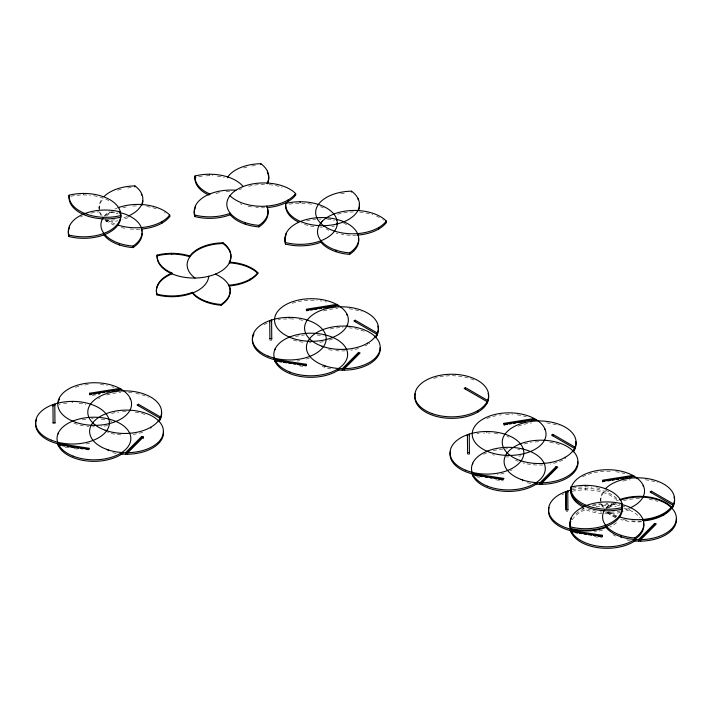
<?xml version="1.0" encoding="UTF-8"?>
<svg xmlns="http://www.w3.org/2000/svg" width="712" height="712" viewBox="0 0 712 712"><rect width="100%" height="100%" fill="white"/><g stroke="black" fill="none" stroke-linecap="round" stroke-linejoin="round"><path stroke-width="0.53" stroke-dasharray="3.56 2.67" d="M606.348 508.243L607.505 506.988A36.908 21.307 0 0 1 611.386 503.811M104.78 216.217L105.821 215.086A36.908 21.307 0 0 1 109.701 211.909M92.168 395.454L99.724 394.252M269.91 340.238L271.762 340.229M467.588 454.363L469.431 454.354L469.431 452.85M566.093 511.234L567.936 511.225M299.271 365.826L305.777 366.813M477.423 476.969L479.585 477.307M495.855 479.781L500.198 480.449M501.284 480.609L503.446 480.938M65.13 447.216L69.473 447.884M73.808 448.542L78.151 449.201M594.369 536.661L601.96 537.818M503.971 424.859L504.461 425.883M611.679 503.704L611.679 504.363M608.671 512.311L608.671 513.815M600.759 498.694L600.759 500.625M585.273 488.361L585.273 489.865M109.995 211.802L109.995 212.461A36.908 21.307 0 0 0 105.821 215.843M105.136 218.913A36.908 21.307 0 0 0 106.996 220.409L106.996 221.913A36.908 21.307 0 0 0 117.872 220.773M99.084 206.791L99.084 208.296M142.605 432.3A36.908 21.307 0 0 1 132.254 434.525M120.88 434.863A36.908 21.307 0 0 1 107.583 432.549M98.603 398.604A36.908 21.307 0 0 1 100.214 397.723M106.782 395.035A36.908 21.307 0 0 1 120.88 392.472M128.507 392.472A36.908 21.307 0 0 1 132.254 392.81M135.885 393.362A36.908 21.307 0 0 1 148.336 397.305M116.234 453.375A36.908 21.307 0 0 1 110.992 452.236M111.535 413.45A36.908 21.307 0 0 1 118.77 412.088M122.526 411.732A36.908 21.307 0 0 1 127.234 411.607M135.413 412.23A36.908 21.307 0 0 1 146.814 415.114M82.307 419.822A36.908 21.307 0 0 1 85.921 419.243M91.376 418.79A36.908 21.307 0 0 1 93.183 418.736M101.211 419.154A36.908 21.307 0 0 1 105.492 419.804M109.701 420.774A36.908 21.307 0 0 1 111.802 421.397M107.628 425.509A36.908 21.307 0 0 1 101.237 426.524M94.304 426.862A36.908 21.307 0 0 1 92.489 426.826M88.849 426.595A36.908 21.307 0 0 1 87.033 426.399M83.402 425.847A36.908 21.307 0 0 1 73.22 422.901M75.445 387.364A36.908 21.307 0 0 1 81.702 385.61M84.861 385.014A36.908 21.307 0 0 1 89.036 384.498M100.419 384.516A36.908 21.307 0 0 1 107.396 385.557M111.855 386.705A36.908 21.307 0 0 1 113.982 387.408M89.632 443.087A36.908 21.307 0 0 1 83.713 444.51M59.141 404.354A36.908 21.307 0 0 1 60.244 404.113M63.573 403.544A36.908 21.307 0 0 1 66.901 403.152M79.023 403.241A36.908 21.307 0 0 1 85.903 404.363M332.682 338.939A36.908 21.307 0 0 1 328.615 340.38M323.373 341.68A36.908 21.307 0 0 1 319.101 342.356M311.091 342.819A36.908 21.307 0 0 1 309.275 342.784M302.903 342.241A36.908 21.307 0 0 1 290.79 339.17M292.232 303.33A36.908 21.307 0 0 1 317.205 300.473M320.329 300.838A36.908 21.307 0 0 1 321.877 301.078M324.939 301.683A36.908 21.307 0 0 1 326.443 302.048M139.792 229.166A36.908 21.307 0 0 1 128.418 228.828M124.787 228.276A36.908 21.307 0 0 1 118.868 226.852M114.134 225.143A36.908 21.307 0 0 1 105.349 219.857M115.068 224.022A36.908 21.307 0 0 1 107.147 219.768M106.391 216.048A36.908 21.307 0 0 1 112.122 211.927M122.82 207.753A36.908 21.307 0 0 1 128.205 206.649M132.868 206.106A36.908 21.307 0 0 1 138.52 205.91M146.699 206.533A36.908 21.307 0 0 1 158.135 209.426M164.49 212.496A36.908 21.307 0 0 1 165.326 213.013M114.837 209.034A36.908 21.307 0 0 1 116.821 208.189M102.021 215.567A36.908 21.307 0 0 1 99.938 211.802M99.351 209.817A36.908 21.307 0 0 1 102.599 198.132M127.19 216.528A36.908 21.307 0 0 1 122.064 218.273M114.721 219.803A36.908 21.307 0 0 1 106.996 220.409M106.996 221.913A36.908 21.307 0 0 1 105.136 220.426M100.837 215.229A36.908 21.307 0 0 1 99.351 211.331M99.084 209.31A36.908 21.307 0 0 1 103.596 198.497M117.747 190.202A36.908 21.307 0 0 1 122.5 188.894M127.662 187.968A36.908 21.307 0 0 1 133.091 187.487M128.16 217.632A36.908 21.307 0 0 1 122.064 219.777M109.995 212.461A36.908 21.307 0 0 1 117.818 213.564M104.299 216.039A36.908 21.307 0 0 1 108.82 211.775M80.518 217.009A36.908 21.307 0 0 1 82.459 216.074M90.922 213.2A36.908 21.307 0 0 1 99.021 211.838M111.41 211.829A36.908 21.307 0 0 1 118.423 212.941M70.897 196.29A36.908 21.307 0 0 1 90.308 195.284M93.753 195.747A36.908 21.307 0 0 1 108.82 200.606M264.686 207.744A36.908 21.307 0 0 1 255.831 207.521M251.55 206.961A36.908 21.307 0 0 1 245.56 205.608M241.938 204.424A36.908 21.307 0 0 1 240.255 203.766M243.664 167.979A36.908 21.307 0 0 1 248.408 166.67M251.808 166.003A36.908 21.307 0 0 1 255.359 165.531M239.268 189.792A36.908 21.307 0 0 1 241.635 188.68M248.648 186.304A36.908 21.307 0 0 1 265.647 184.47M269.252 184.684A36.908 21.307 0 0 1 282.121 187.274M198.639 176.718A36.908 21.307 0 0 1 202.315 176.175M205.946 175.855A36.908 21.307 0 0 1 212.844 175.82M217.427 176.211A36.908 21.307 0 0 1 224.351 177.493M215.976 193.45A36.908 21.307 0 0 1 220.934 192.4M226.007 191.777A36.908 21.307 0 0 1 231.044 191.572M512.284 469.795A36.908 21.307 0 0 1 510.371 470.766M504.087 473.168A36.908 21.307 0 0 1 497.305 474.753M476.915 433.795A36.908 21.307 0 0 1 479.14 433.475M483.546 433.083A36.908 21.307 0 0 1 484.632 433.038M487.871 433.003A36.908 21.307 0 0 1 490.078 433.065M494.351 433.421A36.908 21.307 0 0 1 500.358 434.445M506.988 436.403A36.908 21.307 0 0 1 509.062 437.239M521.042 455.805A36.908 21.307 0 0 1 518.923 456.178M508.76 456.944A36.908 21.307 0 0 1 506.045 456.873M494.306 455.155A36.908 21.307 0 0 1 492.579 454.692M486.91 418.629A36.908 21.307 0 0 1 496.157 415.692M499.317 415.105A36.908 21.307 0 0 1 501.364 414.811M505.68 414.428A36.908 21.307 0 0 1 512.542 414.428M517.215 414.856A36.908 21.307 0 0 1 526.31 416.787M483.688 454.3A36.908 21.307 0 0 1 486.634 452.921M493.22 450.705A36.908 21.307 0 0 1 507.638 448.827M517.82 449.53A36.908 21.307 0 0 1 519.947 449.886M530.689 483.457A36.908 21.307 0 0 1 525.447 482.327M524.272 444.003A36.908 21.307 0 0 1 531.375 442.428M535.104 441.965A36.908 21.307 0 0 1 540.755 441.689M549.869 442.321A36.908 21.307 0 0 1 561.27 445.196M562.792 460.112A36.908 21.307 0 0 1 550.34 464.055M542.962 464.945A36.908 21.307 0 0 1 522.848 462.871M518.238 461.305A36.908 21.307 0 0 1 515.506 460.112M518.238 426.194A36.908 21.307 0 0 1 531.588 422.901M546.709 422.901A36.908 21.307 0 0 1 559.08 425.82M629.844 509.534A36.908 21.307 0 0 1 623.748 511.688M620.588 512.462A36.908 21.307 0 0 1 583.217 508.493M582.576 476.871A36.908 21.307 0 0 1 611.047 471.299M615.729 471.727A36.908 21.307 0 0 1 624.824 473.667M628.865 508.43A36.908 21.307 0 0 1 623.748 510.175M620.588 510.958A36.908 21.307 0 0 1 605.458 512.275M601.818 512.053A36.908 21.307 0 0 1 600.002 511.857M596.371 511.296A36.908 21.307 0 0 1 587.774 508.964M572.217 519.733A36.908 21.307 0 0 1 586.715 509.169M596.167 506.615A36.908 21.307 0 0 1 616.334 506.401M623.721 508.039A36.908 21.307 0 0 1 640.008 517.579M575.83 514.002A36.908 21.307 0 0 1 585.148 508.288M592.606 505.849A36.908 21.307 0 0 1 619.502 505.467M622.662 506.232A36.908 21.307 0 0 1 624.762 506.846M630.307 540.506A36.908 21.307 0 0 1 624.958 539.456M615.586 536.1A36.908 21.307 0 0 1 613.005 534.712M609.285 507.638A36.908 21.307 0 0 1 615.586 503.642M623.632 500.634A36.908 21.307 0 0 1 640.204 498.569M649.228 499.326A36.908 21.307 0 0 1 657.888 501.399M605.983 509.445A36.908 21.307 0 0 1 612.97 503.553M641.467 521.816A36.908 21.307 0 0 1 620.553 519.502M615.818 517.802A36.908 21.307 0 0 1 605.983 511.554M602.521 507.131A36.908 21.307 0 0 1 601.106 503.553M600.768 501.212A36.908 21.307 0 0 1 605.387 490.292M623 481.072A36.908 21.307 0 0 1 630.093 479.772M645.223 479.772A36.908 21.307 0 0 1 657.585 482.692M616.752 516.681A36.908 21.307 0 0 1 606.811 510.816M603.794 507.585A36.908 21.307 0 0 1 604.283 490.034M433.822 378.419A36.908 21.307 0 0 1 474.486 380.279M369.75 343.326A36.908 21.307 0 0 1 369.038 343.798M366.778 345.142A36.908 21.307 0 0 1 365.123 345.988M358.59 348.506A36.908 21.307 0 0 1 350.865 350.233M345.293 350.82A36.908 21.307 0 0 1 335.788 350.678M332.086 350.233A36.908 21.307 0 0 1 326.817 349.183M323.568 311.002A36.908 21.307 0 0 1 337.666 308.438M349.04 308.777A36.908 21.307 0 0 1 361.411 311.696M330.858 368.932A36.908 21.307 0 0 1 322.118 366.315M330.074 328.988A36.908 21.307 0 0 1 343.086 327.565M348.64 327.787A36.908 21.307 0 0 1 366.342 332.228M295.551 336.58A36.908 21.307 0 0 1 304.522 334.996M316.902 334.996A36.908 21.307 0 0 1 323.319 335.975M309.649 357.949A36.908 21.307 0 0 1 303.908 359.738M299.636 360.628A36.908 21.307 0 0 1 297.064 361.002M263.965 324.672A36.908 21.307 0 0 1 267.73 322.883M278.134 319.866A36.908 21.307 0 0 1 280.359 319.501M283.688 319.118A36.908 21.307 0 0 1 286.954 318.914M290.193 318.878A36.908 21.307 0 0 1 294.964 319.118M299.254 319.661A36.908 21.307 0 0 1 304.398 320.738M641.467 521.068A36.908 21.307 0 0 1 630.093 520.73M626.462 520.178A36.908 21.307 0 0 1 620.553 518.754M615.818 517.046A36.908 21.307 0 0 1 607.033 511.759M616.752 515.924A36.908 21.307 0 0 1 608.831 511.67M608.066 507.95A36.908 21.307 0 0 1 613.797 503.829M616.521 500.937A36.908 21.307 0 0 1 618.497 500.091M605.983 507.941A36.908 21.307 0 0 1 610.496 503.678M582.202 508.911A36.908 21.307 0 0 1 584.134 507.976M592.606 505.102A36.908 21.307 0 0 1 600.706 503.74M606.152 503.437A36.908 21.307 0 0 1 607.914 503.446M613.085 503.731A36.908 21.307 0 0 1 620.455 504.924M572.573 488.201A36.908 21.307 0 0 1 591.992 487.186M596.3 487.791A36.908 21.307 0 0 1 601.418 488.948M605.494 490.265A36.908 21.307 0 0 1 610.504 492.508M356.383 235.191A36.908 21.307 0 0 1 341.377 234.301M337.915 233.554A36.908 21.307 0 0 1 336.269 233.109M328.926 230.359A36.908 21.307 0 0 1 326.069 228.828M340.772 193.806A36.908 21.307 0 0 1 344.252 193.237M334.489 226.042A36.908 21.307 0 0 1 331.828 226.505M322.18 227.19A36.908 21.307 0 0 1 320.364 227.155M313.992 226.612A36.908 21.307 0 0 1 301.879 223.541M289.312 204.219A36.908 21.307 0 0 1 312.078 204.335M320.409 206.649A36.908 21.307 0 0 1 323.488 207.931M306.641 220.951A36.908 21.307 0 0 1 315.612 219.367M319.252 219.118A36.908 21.307 0 0 1 321.059 219.065M327.484 219.314A36.908 21.307 0 0 1 334.409 220.346M343.709 223.221A36.908 21.307 0 0 1 346.575 224.574M337.693 214.25A36.908 21.307 0 0 1 355.11 211.945M359.729 212.158A36.908 21.307 0 0 1 372.803 214.775M376.612 216.225A36.908 21.307 0 0 1 379.345 217.534M382.727 219.581A36.908 21.307 0 0 1 383.51 220.142M616.467 522.733A36.908 21.307 0 0 1 609.855 527.165M602.592 530.048A36.908 21.307 0 0 1 594.102 531.891M561.982 494.742A36.908 21.307 0 0 1 563.913 493.879M572.101 491.316A36.908 21.307 0 0 1 618.158 501.284M572.101 489.803A36.908 21.307 0 0 1 618.158 499.779"/><path stroke-width="1.07" d="M120.657 217.142L120.693 214.632A36.908 21.307 0 0 0 69.073 195.213L69.073 196.717A36.908 21.307 0 0 0 120.657 217.142L120.693 216.208A36.908 21.307 0 0 0 120.043 212.265M622.341 509.044L622.368 506.543A36.908 21.307 0 0 0 570.757 487.115L570.757 488.619A36.908 21.307 0 0 0 622.341 509.044L622.377 508.11A36.908 21.307 0 0 0 622.208 506.134M120.657 215.638L120.666 215.567A36.908 21.307 0 0 1 69.073 195.213M622.341 507.54L622.341 507.469A36.908 21.307 0 0 1 570.757 487.115M277.012 361.331L274.85 361.002L274.85 359.489L306.249 364.277L305.777 365.309L275.411 360.681L275.411 362.185M571.033 531.998L571.033 530.493L602.432 535.282L601.96 536.305L571.594 531.677L571.594 533.181M229.469 213.671A36.908 21.307 0 0 0 258.954 226.879L258.954 225.366A36.908 21.307 0 0 1 229.94 195.666L231.614 193.744A36.908 21.307 0 0 1 263.556 182.94A36.908 21.307 0 0 1 295.667 193.575L295.667 195.079A36.908 21.307 0 0 1 268.46 207.468M322.411 221.12L320.623 223.159L320.623 224.004M141.733 436.456L125.543 452.707L125.543 454.212L141.733 437.96L141.733 436.456L143.326 436.981L143.326 438.485M143.326 436.981L127.67 452.707L127.67 454.212M358.51 352.413L342.321 368.665L342.321 370.178L358.51 353.917L358.51 352.413L360.112 352.947L344.457 368.665L344.457 370.169M556.188 466.538L539.999 482.789L539.999 484.293L556.188 468.042L556.188 466.538L557.781 467.072L542.126 482.789L542.126 484.293M654.693 523.409L638.504 539.669L638.504 541.173L654.693 524.922L654.693 523.409L656.295 523.943L640.64 539.66L640.64 541.173M138.395 404.256L137.087 405.003L160.6 418.585L160.6 417.072L138.395 404.256L138.395 405.76M355.181 320.213L353.873 320.97L377.387 334.542L377.387 333.038L355.181 320.213L355.181 321.717M465.434 387.631L464.126 388.387L487.64 401.96L487.64 400.455L465.434 387.631L465.434 389.144M552.85 434.338L551.542 435.094L575.056 448.667L575.056 447.163L552.85 434.338L552.85 435.842M651.355 491.209L650.056 491.965L673.57 505.538L673.57 504.034L651.355 491.209L651.355 492.722M306.302 310.735L308.465 310.387M310.628 310.049L312.791 309.702M314.953 309.355L317.116 309.017M319.279 308.67L321.441 308.323M323.604 307.985L331.169 306.774M333.332 306.436L335.494 306.089M91.679 394.43L89.516 394.777L89.516 393.264L119.794 388.449L119.794 389.865M93.842 394.083L96.004 393.736M98.167 393.398L100.33 393.051M102.492 392.704L104.655 392.365M106.818 392.018L108.981 391.671M112.229 391.155L114.392 390.817M116.554 390.47L118.717 390.123M503.971 424.859L503.971 423.355L534.249 418.531L534.249 420.036L532.087 420.383M505.048 424.69L507.211 424.343M509.383 423.996L511.545 423.658M513.708 423.311L515.871 422.964M518.033 422.625L525.598 421.415M602.477 481.73L604.639 481.392M607.888 480.876L610.051 480.529M612.213 480.182L614.376 479.844M616.539 479.496L618.701 479.149M620.864 478.811L623.027 478.464M625.189 478.117L627.352 477.77M629.515 477.432L631.678 477.084M269.91 338.725L271.762 338.725M53.133 422.768L54.975 422.759M467.588 452.85L469.431 452.85M567.936 509.721L566.093 509.73L565.924 491.592L566.084 510.166M279.184 361.66L281.347 361.99M283.51 362.319L286.758 362.817M288.93 363.147L291.092 363.476M293.255 363.805L295.427 364.135M297.589 364.464L300.838 364.962M303 365.292L305.163 365.621M475.767 475.616L477.939 475.945M480.102 476.284L482.264 476.613M485.513 477.102L487.684 477.432M489.847 477.761L492.01 478.099M494.173 478.428L496.344 478.758M498.507 479.087L501.755 479.585M60.235 445.365L58.064 445.036L58.064 443.532L89.463 448.32L88.991 449.352L58.624 444.715L58.624 446.228M62.398 445.694L64.561 446.032M67.809 446.522L74.306 447.519M76.469 447.848L78.64 448.177M80.803 448.507L82.966 448.836M86.214 449.334L88.386 449.664M575.367 532.656L577.53 532.985M579.693 533.315L581.855 533.653M584.027 533.982L586.19 534.312M588.352 534.641L591.601 535.13M593.772 535.468L595.935 535.798M598.098 536.127L600.269 536.456M503.971 423.355L504.461 424.379L535.771 419.395L535.771 420.24M89.516 393.264L90.006 394.297L121.316 389.313L121.316 390.158M567.927 510.121L567.767 490.969L567.767 492.482M469.422 453.25L469.252 434.098L469.252 435.602M467.579 453.295L467.419 434.721L467.419 436.136M271.753 339.126L271.583 319.973L271.583 321.477M269.901 339.17L269.741 320.596L269.741 322.1M54.966 423.168L54.797 404.015L54.797 405.52M53.115 423.204L52.964 404.63L52.964 406.143M337.283 222.918L337.248 224.77M673.018 505.226L673.018 506.73M619.529 499.699A36.908 21.307 0 0 1 671.443 506.944L671.443 508.448A36.908 21.307 0 0 1 643.354 520.926M663.753 513.432L663.753 515.132M643.203 485.344L643.203 486.198M636.617 477.823L636.617 478.669M622.662 504.719A36.908 21.307 0 0 1 634.73 537.987L634.73 539.491M634.276 477.12L634.276 476.275L602.975 481.25L602.477 480.226L632.763 475.411L632.763 476.728M621.95 505.707A36.908 21.307 0 0 1 607.888 525.839A36.908 21.307 0 0 1 570.552 528.402L570.552 526.898A36.908 21.307 0 0 1 584.169 506.454A36.908 21.307 0 0 1 621.825 503.749L621.825 503.838M621.104 535.335L621.104 537.685M602.432 535.282L602.432 536.786M585.273 485.344L585.273 486.198M574.513 448.346L574.513 449.851M571.229 517.793L571.229 519.297M565.248 457.309L565.248 458.163M544.698 428.473L544.698 429.318M522.59 479.959L522.59 480.814M487.088 401.648L487.088 403.152M486.759 431.49L486.759 432.335M477.823 410.61L477.823 412.115M473.079 476.31L473.079 474.806L503.446 479.434L503.918 478.402L472.519 473.613L472.519 475.127M472.715 463.183L472.715 464.028M320.436 241.564A36.908 21.307 0 0 0 349.637 254.371L349.637 252.867A36.908 21.307 0 0 1 323.702 219.919A36.908 21.307 0 0 1 386.349 221.067L386.349 222.571A36.908 21.307 0 0 1 357.326 235.129M378.668 227.555L378.668 229.059M376.835 334.222L376.835 335.726M367.57 343.184L367.57 344.038M358.118 198.719L358.118 199.752M386.349 221.067A36.908 21.307 0 0 1 342.837 233.047A36.908 21.307 0 0 1 315.923 209.96A36.908 21.307 0 0 1 351.523 191.19L351.523 192.044M347.029 314.348L347.029 315.193M338.102 306.115L338.102 305.27L306.792 310.254L306.302 309.231L336.58 304.407L336.58 305.822M336.732 219.376L336.732 220.222M336.011 250.206L336.011 251.719M326.585 217.739L326.585 218.584M324.921 365.834L324.921 366.689M323.586 225.677L323.586 226.523M306.249 364.277L306.249 365.79M300.179 201.727L300.179 202.582M289.09 317.365L289.09 318.211M287.986 200.063L287.986 201.567M286.135 233.42L286.135 234.648M320.738 242.311A36.908 21.307 0 0 1 285.459 244.029L285.459 242.525A36.908 21.307 0 0 0 337.283 223.105L337.283 223.105A36.908 21.307 0 0 0 285.663 203.499L285.663 205.003A36.908 21.307 0 0 0 298.123 221.868M275.046 349.058L275.046 349.904M267.436 171.227L267.436 172.731A36.908 21.307 0 0 1 267.881 183.011M267.196 183.874L267.196 183.029A36.908 21.307 0 0 0 260.841 163.698A36.908 21.307 0 0 0 227.715 176.95L227.715 177.795M266.893 207.521L266.893 206.106A36.908 21.307 0 0 1 258.954 225.366M260.841 163.698L260.841 164.543M257.833 272.669L257.833 273.426A36.908 21.307 0 0 1 229.059 285.957L229.059 285.2A36.908 21.307 0 0 0 257.833 272.669A36.908 21.307 0 0 0 229.353 262.123A36.908 21.307 0 0 0 223.007 242.792A36.908 21.307 0 0 0 189.881 256.044A36.908 21.307 0 0 0 157.147 255.101L157.147 255.848A36.908 21.307 0 0 0 205.385 277.004A36.908 21.307 0 0 0 223.007 243.548L223.007 242.792M250.143 279.157L250.143 279.914M245.328 222.714L245.328 224.218M229.593 250.321L229.593 251.069M229.353 262.123L229.353 262.879A36.908 21.307 0 0 1 257.833 273.426M229.059 285.2A36.908 21.307 0 0 1 221.12 304.469L221.12 305.217A36.908 21.307 0 0 1 192.427 293.077L192.427 292.329A36.908 21.307 0 0 1 156.943 294.127L156.943 294.884A36.908 21.307 0 0 0 208.732 276.274M209.817 194.821L209.817 193.975A36.908 21.307 0 0 1 194.981 175.998L194.981 177.51A36.908 21.307 0 0 0 208.545 194.91M209.497 174.235L209.497 175.081M207.495 301.808L207.495 302.564M195.453 205.928L195.453 206.774M194.776 215.033L194.776 216.537A36.908 21.307 0 0 0 230.27 214.739L230.27 213.235A36.908 21.307 0 0 1 194.776 215.033A36.908 21.307 0 0 1 235.903 190.238M189.881 256.044L189.881 256.801A36.908 21.307 0 0 0 157.147 255.848M157.147 255.101A36.908 21.307 0 0 0 171.984 273.07L171.984 273.826A36.908 21.307 0 0 0 156.943 294.884M171.663 253.33L171.663 254.086M117.845 207.797A36.908 21.307 0 0 1 169.759 215.042L169.759 216.546A36.908 21.307 0 0 1 141.67 229.024M162.078 221.53L162.078 223.034M160.049 418.264L160.049 419.768M157.619 285.022L157.619 285.779M150.793 427.227L150.793 428.072M141.528 193.441L141.528 194.768M104.139 196.441A36.908 21.307 0 0 1 134.933 185.921L134.933 186.864M120.987 212.817A36.908 21.307 0 0 1 133.046 246.085L133.046 247.589A36.908 21.307 0 0 1 103.845 234.791M130.243 398.391L130.243 399.236M120.141 211.847L120.141 213.351A36.908 21.307 0 0 1 106.524 233.794A36.908 21.307 0 0 1 68.868 236.5L68.868 234.996A36.908 21.307 0 0 1 82.494 214.543A36.908 21.307 0 0 1 120.141 211.847A36.908 21.307 0 0 1 106.524 232.29A36.908 21.307 0 0 1 68.868 234.996M119.42 243.424L119.42 244.937M108.135 449.877L108.135 450.723M83.589 193.441L83.589 194.296M72.304 401.399L72.304 402.244M69.545 225.891L69.545 226.736M58.259 433.092L58.259 433.937M161.419 411.58A36.908 21.307 0 0 1 158.856 421.727M163.377 431.695A36.908 21.307 0 0 1 120.773 453.962M122.9 453.25A36.908 21.307 0 0 1 84.283 460.602A36.908 21.307 0 0 1 57.396 442.998M58.553 401.15A36.908 21.307 0 0 1 59.523 399.058M59.105 444.065A36.908 21.307 0 0 1 36.579 419.332M169.1 215.914A36.908 21.307 0 0 1 169.759 216.546M169.759 215.042A36.908 21.307 0 0 1 118.067 225.099M142.854 200.82A36.908 21.307 0 0 1 142.053 205.02M141.287 194.474A36.908 21.307 0 0 1 141.528 194.955M134.933 185.921A36.908 21.307 0 0 1 128.16 216.119M142.124 233.153A36.908 21.307 0 0 1 133.046 247.589M141.252 228.961A36.908 21.307 0 0 1 141.875 231.071M133.046 246.085A36.908 21.307 0 0 1 103.009 217.872M68.868 236.5A36.908 21.307 0 0 1 69.322 227.92M295.008 194.447A36.908 21.307 0 0 1 295.667 195.079M295.667 193.575A36.908 21.307 0 0 1 263.921 206.266A36.908 21.307 0 0 1 229.94 195.666M267.427 209.008A36.908 21.307 0 0 1 258.954 226.879M194.776 216.537A36.908 21.307 0 0 1 195.453 207.432M194.981 177.51A36.908 21.307 0 0 1 195.889 177.288M194.981 175.998A36.908 21.307 0 0 1 243.157 186.553M472.706 473.952A36.908 21.307 0 0 1 450.278 451.951M537.355 483.332A36.908 21.307 0 0 1 498.738 490.693A36.908 21.307 0 0 1 471.851 473.079M577.832 461.777A36.908 21.307 0 0 1 535.228 484.044M575.875 441.663A36.908 21.307 0 0 1 573.311 451.817M583.217 506.988A36.908 21.307 0 0 1 581.659 475.874A36.908 21.307 0 0 1 635.54 477.067A36.908 21.307 0 0 1 629.844 508.021M570.944 490.221A36.908 21.307 0 0 1 571.522 488.112M635.869 540.203A36.908 21.307 0 0 1 596.683 547.475A36.908 21.307 0 0 1 570.214 529.274M643.55 522.973A36.908 21.307 0 0 1 605.405 546.78A36.908 21.307 0 0 1 570.739 521.255M676.338 518.656A36.908 21.307 0 0 1 633.742 540.915M620.321 500.162A36.908 21.307 0 0 1 671.914 508.19A36.908 21.307 0 0 1 655.538 537.551A36.908 21.307 0 0 1 605.52 526.693M674.068 497.145A36.908 21.307 0 0 1 671.817 508.688M605.387 488.779A36.908 21.307 0 0 1 668.185 487.15A36.908 21.307 0 0 1 642.411 520.25M488.138 393.567A36.908 21.307 0 0 1 451.586 418.353A36.908 21.307 0 0 1 415.372 393.398M377.885 326.149A36.908 21.307 0 0 1 375.642 337.693M380.163 347.652A36.908 21.307 0 0 1 337.559 369.92M339.686 369.208A36.908 21.307 0 0 1 299.939 376.381A36.908 21.307 0 0 1 273.924 357.602M275.028 359.827A36.908 21.307 0 0 1 253.962 334.017M670.784 507.816A36.908 21.307 0 0 1 671.443 508.448M671.443 506.944A36.908 21.307 0 0 1 619.752 517.001M634.73 537.987A36.908 21.307 0 0 1 604.693 509.774M570.552 528.402A36.908 21.307 0 0 1 570.615 520.89M621.825 503.749A36.908 21.307 0 0 1 608.199 524.192A36.908 21.307 0 0 1 570.552 526.898M570.757 488.619A36.908 21.307 0 0 1 571.665 488.396M351.523 191.19A36.908 21.307 0 0 1 333.901 224.654A36.908 21.307 0 0 1 285.663 203.499M359.311 204.059A36.908 21.307 0 0 1 358.643 210.289M358.465 237.844A36.908 21.307 0 0 1 349.637 254.371M285.459 244.029A36.908 21.307 0 0 1 285.913 235.45M285.459 242.525A36.908 21.307 0 0 1 331.739 218.344A36.908 21.307 0 0 1 349.637 252.867M385.69 221.939A36.908 21.307 0 0 1 386.349 222.571M195.061 278.036A36.908 21.307 0 0 1 190.62 255.813A36.908 21.307 0 0 1 223.007 243.548M215.335 274.129A36.908 21.307 0 0 1 221.12 305.217M156.943 294.127A36.908 21.307 0 0 1 171.984 273.07M221.12 304.469A36.908 21.307 0 0 1 192.427 292.329M605.832 527.441A36.908 21.307 0 0 1 552.966 519.76A36.908 21.307 0 0 1 571.006 490.061M571.211 530.823A36.908 21.307 0 0 1 549.094 507.558M105.145 430.235A36.908 21.307 0 0 0 161.58 412.898A36.908 21.307 0 0 0 107.361 393.353A36.908 21.307 0 0 0 105.145 430.235M106.675 449.37A36.908 21.307 0 0 0 163.395 432.353A36.908 21.307 0 0 0 109.523 412.497A36.908 21.307 0 0 0 106.675 449.37M73.14 456.134A36.908 21.307 0 0 0 130.741 440.132A36.908 21.307 0 0 0 77.946 419.332A36.908 21.307 0 0 0 73.14 456.134M75.899 422.394A36.908 21.307 0 0 0 131.569 404.256A36.908 21.307 0 0 0 76.522 385.495A36.908 21.307 0 0 0 75.899 422.394M51.415 440.194A36.908 21.307 0 0 0 109.274 424.512A36.908 21.307 0 0 0 56.818 403.419A36.908 21.307 0 0 0 51.415 440.194M292.685 338.36A36.908 21.307 0 0 0 348.355 320.222A36.908 21.307 0 0 0 293.308 301.452A36.908 21.307 0 0 0 292.685 338.36M465.871 470.276A36.908 21.307 0 0 0 523.729 454.594A36.908 21.307 0 0 0 471.273 433.51A36.908 21.307 0 0 0 465.871 470.276M490.354 452.485A36.908 21.307 0 0 0 546.024 434.347A36.908 21.307 0 0 0 490.977 415.577A36.908 21.307 0 0 0 490.354 452.485M487.595 486.216A36.908 21.307 0 0 0 545.196 470.223A36.908 21.307 0 0 0 492.401 449.423A36.908 21.307 0 0 0 487.595 486.216M521.131 479.452A36.908 21.307 0 0 0 577.85 462.444A36.908 21.307 0 0 0 523.979 442.588A36.908 21.307 0 0 0 521.131 479.452M519.6 460.317A36.908 21.307 0 0 0 576.035 442.98A36.908 21.307 0 0 0 521.816 423.435A36.908 21.307 0 0 0 519.6 460.317M432.184 413.619A36.908 21.307 0 0 0 488.61 396.281A36.908 21.307 0 0 0 434.391 376.737A36.908 21.307 0 0 0 432.184 413.619M321.931 346.192A36.908 21.307 0 0 0 378.357 328.855A36.908 21.307 0 0 0 324.138 309.311A36.908 21.307 0 0 0 321.931 346.192M323.453 365.327A36.908 21.307 0 0 0 380.181 348.319A36.908 21.307 0 0 0 326.31 328.463A36.908 21.307 0 0 0 323.453 365.327M289.926 372.091A36.908 21.307 0 0 0 347.527 356.098A36.908 21.307 0 0 0 294.732 335.299A36.908 21.307 0 0 0 289.926 372.091M268.202 356.151A36.908 21.307 0 0 0 326.06 340.47A36.908 21.307 0 0 0 273.604 319.385A36.908 21.307 0 0 0 268.202 356.151"/></g></svg>
